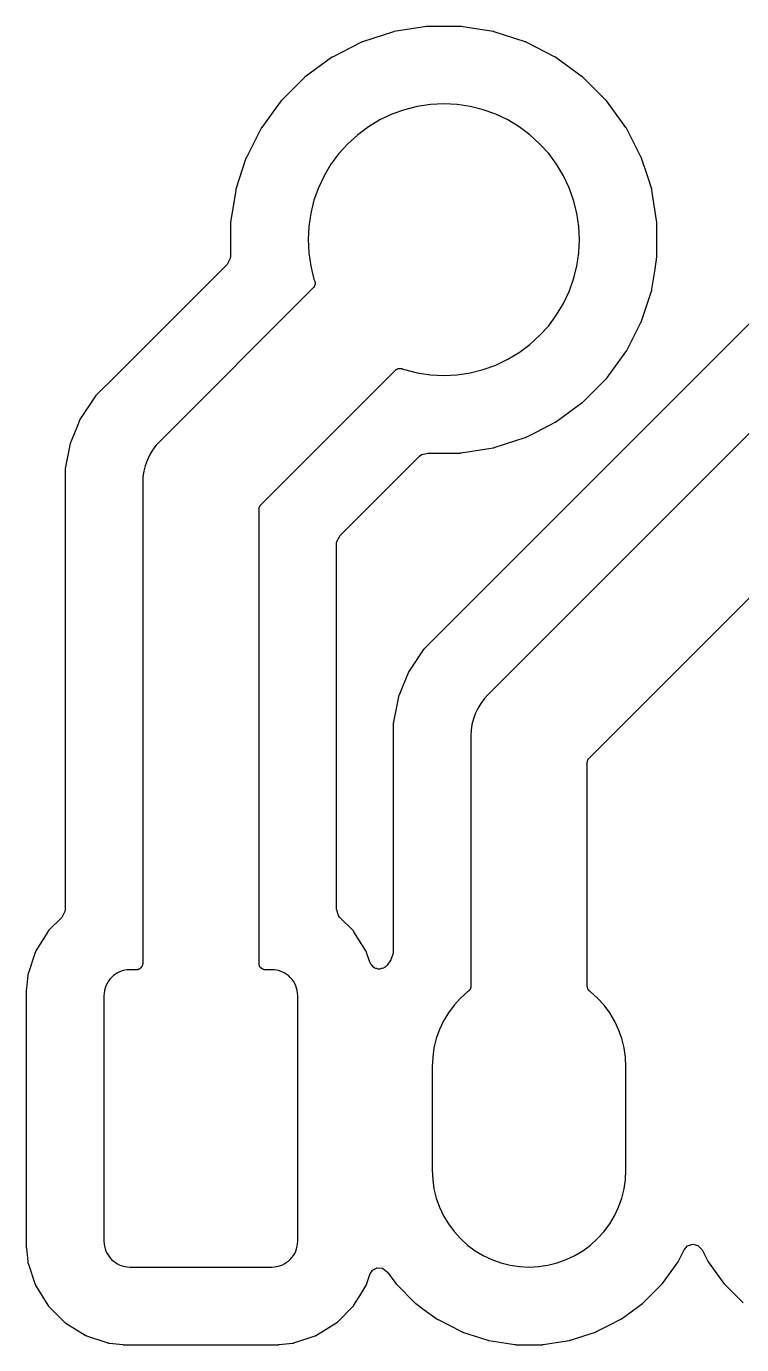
# Model space of a CAD drawing. Header units: metres. Extents: x 46.2 to 140.4, y -137.6 to -43.4.
# Drawn here: x 116.11 to 121.65, y -80.61 to -70.41 of the extents above; entities that cross this region are included whole.
import ezdxf

# ---------------------------------------------------------------- set-up
doc = ezdxf.new("R2010")
doc.units = ezdxf.units.M

msp = doc.modelspace()

# ---------------------------------------------------------------- linework, layer by layer
for points in [[(123.023, -71.391), (119.33, -75.084), (119.188, -75.227), (119.187, -75.228), (119.186, -75.229), (119.185, -75.23), (119.184, -75.23), (119.183, -75.231), (119.183, -75.232), (119.182, -75.233), (119.181, -75.234), (119.091, -75.37), (119.072, -75.398), (119.071, -75.399), (119.07, -75.4), (119.07, -75.401), (119.069, -75.403), (119.069, -75.404), (119.068, -75.405), (119.068, -75.406), (119.067, -75.407), (119.067, -75.407), (119.02, -75.52), (118.999, -75.573), (118.992, -75.589), (118.991, -75.59), (118.991, -75.591), (118.99, -75.592), (118.99, -75.594), (118.99, -75.595), (118.989, -75.596), (118.989, -75.597), (118.989, -75.598), (118.956, -75.766), (118.95, -75.792), (118.95, -75.793), (118.95, -75.795), (118.95, -75.796), (118.95, -75.797), (118.95, -75.798), (118.95, -75.799), (118.95, -75.8), (118.949, -75.801), (118.949, -77.582), (118.931, -77.634), (118.902, -77.674), (118.887, -77.689), (118.886, -77.689), (118.885, -77.69), (118.884, -77.691), (118.883, -77.691), (118.882, -77.692), (118.88, -77.692), (118.879, -77.693), (118.878, -77.694), (118.877, -77.694), (118.876, -77.695), (118.875, -77.696), (118.874, -77.697), (118.873, -77.697), (118.873, -77.698), (118.863, -77.699), (118.862, -77.7), (118.861, -77.7), (118.86, -77.7), (118.858, -77.701), (118.857, -77.701), (118.856, -77.701), (118.855, -77.702), (118.854, -77.702), (118.846, -77.705), (118.845, -77.705), (118.844, -77.705), (118.842, -77.705), (118.841, -77.705), (118.84, -77.705), (118.839, -77.705), (118.838, -77.705), (118.836, -77.705), (118.835, -77.705), (118.834, -77.705), (118.833, -77.705), (118.832, -77.705), (118.824, -77.702), (118.823, -77.701), (118.822, -77.701), (118.82, -77.7), (118.819, -77.7), (118.818, -77.7), (118.817, -77.699), (118.816, -77.699), (118.815, -77.699), (118.806, -77.697), (118.805, -77.696), (118.804, -77.696), (118.803, -77.695), (118.802, -77.694), (118.801, -77.694), (118.8, -77.693), (118.799, -77.692), (118.798, -77.692), (118.797, -77.691), (118.796, -77.69), (118.795, -77.69), (118.795, -77.69), (118.79, -77.682), (118.789, -77.681), (118.788, -77.68), (118.787, -77.679), (118.787, -77.679), (118.786, -77.678), (118.785, -77.677), (118.784, -77.676), (118.783, -77.675), (118.777, -77.669), (118.777, -77.668), (118.776, -77.667), (118.776, -77.665), (118.775, -77.664), (118.775, -77.663), (118.774, -77.662), (118.774, -77.661), (118.773, -77.66), (118.773, -77.658), (118.772, -77.657), (118.771, -77.656), (118.771, -77.655), (118.77, -77.654), (118.767, -77.65), (118.742, -77.575), (118.742, -77.575), (118.742, -77.575), (118.742, -77.574), (118.741, -77.573), (118.741, -77.572), (118.741, -77.571), (118.74, -77.569), (118.74, -77.568), (118.739, -77.567), (118.739, -77.566), (118.738, -77.565), (118.737, -77.564), (118.645, -77.415), (118.644, -77.414), (118.644, -77.413), (118.643, -77.412), (118.642, -77.411), (118.642, -77.41), (118.641, -77.409), (118.64, -77.408), (118.639, -77.407), (118.638, -77.406), (118.534, -77.302), (118.525, -77.291), (118.511, -77.241), (118.511, -74.408), (118.512, -74.395), (118.537, -74.348), (119.151, -73.735), (119.168, -73.722), (119.219, -73.711), (119.22, -73.711), (119.221, -73.711), (119.221, -73.711), (119.466, -73.711), (119.467, -73.711), (119.468, -73.71), (119.469, -73.71), (119.471, -73.71), (119.472, -73.71), (119.473, -73.71), (119.474, -73.71), (119.723, -73.67), (119.724, -73.67), (119.725, -73.67), (119.726, -73.67), (119.727, -73.67), (119.728, -73.669), (119.729, -73.669), (119.73, -73.669), (119.97, -73.591), (119.971, -73.59), (119.973, -73.59), (119.973, -73.59), (119.974, -73.589), (119.975, -73.589), (119.976, -73.588), (119.977, -73.588), (120.059, -73.546), (120.202, -73.473), (120.203, -73.473), (120.204, -73.472), (120.205, -73.472), (120.206, -73.471), (120.207, -73.47), (120.208, -73.469), (120.265, -73.428), (120.412, -73.321), (120.413, -73.321), (120.414, -73.32), (120.414, -73.32), (120.415, -73.319), (120.416, -73.318), (120.417, -73.317), (120.418, -73.316), (120.596, -73.138), (120.597, -73.137), (120.598, -73.136), (120.599, -73.135), (120.6, -73.134), (120.6, -73.134), (120.601, -73.133), (120.601, -73.132), (120.749, -72.928), (120.75, -72.927), (120.751, -72.926), (120.752, -72.925), (120.752, -72.924), (120.753, -72.923), (120.753, -72.922), (120.753, -72.922), (120.753, -72.922), (120.753, -72.922), (120.753, -72.922), (120.868, -72.697), (120.868, -72.696), (120.869, -72.695), (120.869, -72.694), (120.87, -72.693), (120.87, -72.692), (120.87, -72.691), (120.871, -72.69), (120.949, -72.45), (120.949, -72.449), (120.949, -72.448), (120.95, -72.447), (120.95, -72.446), (120.95, -72.445), (120.95, -72.444), (120.95, -72.443), (120.975, -72.289), (120.99, -72.194), (120.99, -72.193), (120.99, -72.192), (120.99, -72.191), (120.99, -72.189), (120.99, -72.188), (120.99, -72.187), (120.99, -72.186), (120.99, -71.934), (120.99, -71.933), (120.99, -71.932), (120.99, -71.931), (120.99, -71.929), (120.99, -71.928), (120.99, -71.927), (120.99, -71.926), (120.95, -71.677), (120.95, -71.676), (120.95, -71.675), (120.95, -71.674), (120.95, -71.673), (120.949, -71.672), (120.949, -71.671), (120.949, -71.67), (120.918, -71.575), (120.871, -71.43), (120.87, -71.429), (120.87, -71.428), (120.87, -71.427), (120.869, -71.426), (120.869, -71.425), (120.868, -71.424), (120.868, -71.423), (120.753, -71.198), (120.753, -71.197), (120.752, -71.196), (120.752, -71.195), (120.751, -71.194), (120.75, -71.193), (120.749, -71.192), (120.601, -70.988), (120.601, -70.987), (120.6, -70.986), (120.6, -70.986), (120.599, -70.985), (120.598, -70.984), (120.597, -70.983), (120.596, -70.982), (120.418, -70.804), (120.417, -70.803), (120.416, -70.802), (120.415, -70.801), (120.414, -70.8), (120.414, -70.8), (120.413, -70.799), (120.412, -70.799), (120.208, -70.651), (120.207, -70.65), (120.206, -70.649), (120.205, -70.648), (120.204, -70.648), (120.203, -70.647), (120.202, -70.647), (120.202, -70.647), (120.202, -70.647), (120.202, -70.647), (120.202, -70.647), (119.977, -70.532), (119.976, -70.532), (119.975, -70.531), (119.974, -70.531), (119.973, -70.53), (119.972, -70.53), (119.971, -70.53), (119.97, -70.529), (119.73, -70.451), (119.729, -70.451), (119.728, -70.451), (119.727, -70.45), (119.726, -70.45), (119.725, -70.45), (119.724, -70.45), (119.723, -70.45), (119.54, -70.421), (119.474, -70.41), (119.473, -70.41), (119.472, -70.41), (119.471, -70.41), (119.469, -70.41), (119.468, -70.41), (119.467, -70.41), (119.466, -70.41), (119.214, -70.41), (119.213, -70.41), (119.212, -70.41), (119.211, -70.41), (119.209, -70.41), (119.208, -70.41), (119.207, -70.41), (119.206, -70.41), (118.957, -70.45), (118.956, -70.45), (118.955, -70.45), (118.954, -70.45), (118.953, -70.45), (118.952, -70.451), (118.951, -70.451), (118.95, -70.451), (118.71, -70.529), (118.709, -70.53), (118.708, -70.53), (118.707, -70.53), (118.706, -70.531), (118.705, -70.531), (118.704, -70.532), (118.703, -70.532), (118.549, -70.611), (118.478, -70.647), (118.477, -70.647), (118.476, -70.648), (118.475, -70.648), (118.474, -70.649), (118.473, -70.65), (118.472, -70.65), (118.472, -70.651), (118.472, -70.651), (118.268, -70.799), (118.267, -70.799), (118.266, -70.8), (118.266, -70.8), (118.265, -70.801), (118.264, -70.802), (118.263, -70.803), (118.262, -70.804), (118.084, -70.982), (118.083, -70.983), (118.082, -70.984), (118.081, -70.985), (118.08, -70.986), (118.08, -70.986), (118.079, -70.987), (118.079, -70.988), (118.017, -71.073), (117.931, -71.192), (117.93, -71.193), (117.929, -71.194), (117.928, -71.195), (117.928, -71.196), (117.927, -71.197), (117.927, -71.198), (117.927, -71.198), (117.854, -71.341), (117.812, -71.423), (117.812, -71.424), (117.811, -71.425), (117.811, -71.426), (117.81, -71.427), (117.81, -71.427), (117.81, -71.429), (117.809, -71.43), (117.809, -71.43), (117.809, -71.43), (117.731, -71.67), (117.731, -71.671), (117.731, -71.672), (117.73, -71.673), (117.73, -71.674), (117.73, -71.675), (117.73, -71.676), (117.73, -71.677), (117.69, -71.926), (117.69, -71.927), (117.69, -71.928), (117.69, -71.929), (117.69, -71.931), (117.69, -71.932), (117.689, -71.933), (117.689, -71.934), (117.689, -72.183), (117.689, -72.183), (117.689, -72.185), (117.689, -72.186), (117.689, -72.187), (117.689, -72.187), (117.689, -72.187), (117.688, -72.206), (117.663, -72.251), (116.787, -73.128), (116.787, -73.128), (116.669, -73.245), (116.648, -73.267), (116.647, -73.268), (116.646, -73.269), (116.645, -73.27), (116.644, -73.27), (116.643, -73.271), (116.643, -73.272), (116.642, -73.273), (116.641, -73.274), (116.543, -73.421), (116.532, -73.438), (116.531, -73.439), (116.53, -73.44), (116.53, -73.441), (116.529, -73.443), (116.529, -73.444), (116.528, -73.445), (116.528, -73.446), (116.527, -73.447), (116.527, -73.447), (116.527, -73.447), (116.502, -73.507), (116.456, -73.619), (116.452, -73.629), (116.451, -73.63), (116.451, -73.631), (116.451, -73.632), (116.45, -73.633), (116.45, -73.635), (116.45, -73.636), (116.449, -73.637), (116.449, -73.638), (116.449, -73.638), (116.449, -73.638), (116.449, -73.638), (116.41, -73.832), (116.41, -73.833), (116.41, -73.835), (116.41, -73.836), (116.41, -73.837), (116.41, -73.838), (116.41, -73.839), (116.41, -73.84), (116.409, -73.841), (116.409, -77.245), (116.408, -77.259), (116.383, -77.305), (116.282, -77.406), (116.281, -77.407), (116.28, -77.408), (116.279, -77.409), (116.278, -77.41), (116.278, -77.411), (116.277, -77.412), (116.276, -77.413), (116.276, -77.414), (116.275, -77.415), (116.183, -77.564), (116.182, -77.565), (116.181, -77.566), (116.181, -77.567), (116.18, -77.568), (116.18, -77.569), (116.179, -77.571), (116.179, -77.572), (116.179, -77.573), (116.178, -77.574), (116.178, -77.575), (116.178, -77.575)], [(117.086, -73.69), (117.063, -73.728), (117.044, -73.768), (117.029, -73.809), (117.018, -73.852), (117.012, -73.896), (117.01, -73.941), (117.01, -77.66), (117.01, -77.661), (117.01, -77.662), (117.01, -77.664), (117.01, -77.665), (117.009, -77.666), (117.009, -77.667), (117.009, -77.669), (117.009, -77.67), (117.009, -77.671), (117.008, -77.672), (117.008, -77.673), (117.008, -77.675), (117.007, -77.676), (117.007, -77.677), (117.006, -77.678), (117.006, -77.679), (117.005, -77.68), (117.005, -77.681), (117.004, -77.682), (117.004, -77.684), (117.003, -77.685), (117.003, -77.686), (117.002, -77.687), (117.001, -77.688), (117.001, -77.689), (117, -77.69), (116.999, -77.691), (116.998, -77.692), (116.998, -77.693), (116.997, -77.694), (116.996, -77.694), (116.995, -77.695), (116.994, -77.696), (116.993, -77.697), (116.992, -77.698), (116.991, -77.699), (116.991, -77.699), (116.99, -77.7), (116.989, -77.701), (116.988, -77.702), (116.986, -77.702), (116.985, -77.703), (116.984, -77.704), (116.983, -77.704), (116.982, -77.705), (116.981, -77.705), (116.98, -77.706), (116.979, -77.706), (116.978, -77.707), (116.977, -77.707), (116.975, -77.707), (116.974, -77.708), (116.973, -77.708), (116.972, -77.709), (116.971, -77.709), (116.97, -77.709), (116.968, -77.709), (116.967, -77.709), (116.966, -77.71), (116.965, -77.71), (116.963, -77.71), (116.962, -77.71), (116.961, -77.71), (116.96, -77.71), (116.911, -77.71), (116.89, -77.711), (116.871, -77.714), (116.852, -77.719), (116.833, -77.725), (116.816, -77.734), (116.799, -77.744), (116.783, -77.755), (116.769, -77.769), (116.755, -77.783), (116.744, -77.799), (116.734, -77.816), (116.725, -77.833), (116.719, -77.852), (116.714, -77.871), (116.711, -77.89), (116.71, -77.911), (116.71, -79.809), (116.711, -79.83), (116.714, -79.849), (116.719, -79.868), (116.725, -79.887), (116.734, -79.904), (116.744, -79.921), (116.755, -79.937), (116.769, -79.951), (116.783, -79.965), (116.799, -79.976), (116.816, -79.986), (116.833, -79.995), (116.852, -80.001), (116.871, -80.006), (116.89, -80.009), (116.911, -80.01), (118.009, -80.01), (118.03, -80.009), (118.049, -80.006), (118.068, -80.001), (118.087, -79.995), (118.104, -79.986), (118.121, -79.976), (118.137, -79.965), (118.151, -79.951), (118.165, -79.937), (118.176, -79.921), (118.186, -79.904), (118.195, -79.887), (118.201, -79.868), (118.206, -79.849), (118.209, -79.83), (118.21, -79.809), (118.21, -77.911), (118.209, -77.89), (118.206, -77.871), (118.201, -77.852), (118.195, -77.833), (118.186, -77.816), (118.176, -77.799), (118.165, -77.783), (118.151, -77.769), (118.137, -77.755), (118.121, -77.744), (118.104, -77.734), (118.087, -77.725), (118.068, -77.719), (118.049, -77.714), (118.03, -77.711), (118.009, -77.71), (117.96, -77.71), (117.959, -77.71), (117.958, -77.71), (117.957, -77.71), (117.955, -77.71), (117.954, -77.71), (117.953, -77.709), (117.952, -77.709), (117.95, -77.709), (117.949, -77.709), (117.948, -77.709), (117.947, -77.708), (117.946, -77.708), (117.945, -77.707), (117.943, -77.707), (117.942, -77.707), (117.941, -77.706), (117.94, -77.706), (117.939, -77.705), (117.938, -77.705), (117.937, -77.704), (117.936, -77.704), (117.935, -77.703), (117.934, -77.702), (117.932, -77.702), (117.931, -77.701), (117.93, -77.7), (117.929, -77.699), (117.929, -77.699), (117.928, -77.698), (117.927, -77.697), (117.926, -77.696), (117.925, -77.695), (117.924, -77.694), (117.923, -77.694), (117.922, -77.693), (117.922, -77.692), (117.921, -77.691), (117.92, -77.69), (117.919, -77.689), (117.919, -77.688), (117.918, -77.687), (117.917, -77.686), (117.917, -77.685), (117.916, -77.684), (117.916, -77.682), (117.915, -77.681), (117.915, -77.68), (117.914, -77.679), (117.914, -77.678), (117.913, -77.677), (117.913, -77.676), (117.912, -77.675), (117.912, -77.673), (117.912, -77.672), (117.911, -77.671), (117.911, -77.67), (117.911, -77.669), (117.911, -77.667), (117.911, -77.666), (117.91, -77.665), (117.91, -77.664), (117.91, -77.662), (117.91, -77.661), (117.91, -77.66), (117.91, -74.147), (117.91, -74.146), (117.91, -74.145), (117.91, -74.144), (117.91, -74.142), (117.911, -74.141), (117.911, -74.14), (117.911, -74.139), (117.911, -74.137), (117.911, -74.136), (117.912, -74.135), (117.912, -74.134), (117.912, -74.133), (117.913, -74.132), (117.913, -74.13), (117.914, -74.129), (117.914, -74.128), (117.915, -74.127), (117.915, -74.126), (117.916, -74.125), (117.916, -74.124), (117.917, -74.123), (117.917, -74.122), (117.918, -74.12), (117.919, -74.119), (117.919, -74.118), (117.92, -74.117), (117.921, -74.116), (117.922, -74.115), (117.922, -74.115), (117.923, -74.114), (117.924, -74.113), (117.925, -74.112), (118.966, -73.07), (118.967, -73.07), (118.968, -73.069), (118.969, -73.068), (118.97, -73.067), (118.971, -73.066), (118.972, -73.066), (118.973, -73.065), (118.974, -73.064), (118.975, -73.064), (118.976, -73.063), (118.977, -73.062), (118.978, -73.062), (118.979, -73.061), (118.98, -73.061), (118.981, -73.06), (118.983, -73.06), (118.984, -73.059), (118.985, -73.059), (118.986, -73.058), (118.987, -73.058), (118.988, -73.058), (118.989, -73.057), (118.991, -73.057), (118.992, -73.057), (118.993, -73.057), (118.994, -73.056), (118.996, -73.056), (118.997, -73.056), (118.998, -73.056), (118.999, -73.056), (119, -73.056), (119.002, -73.056), (119.003, -73.056), (119.004, -73.056), (119.005, -73.056), (119.006, -73.056), (119.007, -73.056), (119.008, -73.056), (119.009, -73.056), (119.011, -73.057), (119.012, -73.057), (119.013, -73.057), (119.014, -73.057), (119.015, -73.058), (119.016, -73.058), (119.017, -73.058), (119.018, -73.059), (119.035, -73.065), (119.135, -73.09), (119.237, -73.105), (119.34, -73.11), (119.443, -73.105), (119.545, -73.09), (119.645, -73.065), (119.742, -73.03), (119.835, -72.986), (119.923, -72.933), (120.006, -72.872), (120.082, -72.802), (120.152, -72.726), (120.213, -72.643), (120.266, -72.555), (120.31, -72.462), (120.345, -72.365), (120.37, -72.265), (120.385, -72.163), (120.39, -72.06), (120.385, -71.957), (120.37, -71.855), (120.345, -71.755), (120.31, -71.658), (120.266, -71.565), (120.213, -71.477), (120.152, -71.394), (120.082, -71.318), (120.006, -71.248), (119.923, -71.187), (119.835, -71.134), (119.742, -71.09), (119.645, -71.055), (119.545, -71.03), (119.443, -71.015), (119.34, -71.01), (119.237, -71.015), (119.135, -71.03), (119.035, -71.055), (118.938, -71.09), (118.845, -71.134), (118.757, -71.187), (118.674, -71.248), (118.598, -71.318), (118.528, -71.394), (118.467, -71.477), (118.414, -71.565), (118.37, -71.658), (118.335, -71.755), (118.31, -71.855), (118.295, -71.957), (118.29, -72.06), (118.295, -72.163), (118.31, -72.265), (118.335, -72.365), (118.341, -72.382), (118.342, -72.383), (118.342, -72.384), (118.342, -72.385), (118.343, -72.386), (118.343, -72.387), (118.343, -72.388), (118.343, -72.389), (118.344, -72.391), (118.344, -72.392), (118.344, -72.393), (118.344, -72.394), (118.344, -72.395), (118.344, -72.396), (118.344, -72.397), (118.344, -72.398), (118.344, -72.4), (118.344, -72.401), (118.344, -72.402), (118.344, -72.403), (118.344, -72.404), (118.344, -72.406), (118.343, -72.407), (118.343, -72.408), (118.343, -72.409), (118.343, -72.411), (118.342, -72.412), (118.342, -72.413), (118.342, -72.414), (118.341, -72.415), (118.341, -72.416), (118.34, -72.417), (118.34, -72.419), (118.339, -72.42), (118.339, -72.421), (118.338, -72.422), (118.338, -72.423), (118.337, -72.424), (118.336, -72.425), (118.336, -72.426), (118.335, -72.427), (118.334, -72.428), (118.334, -72.429), (118.333, -72.43), (118.332, -72.431), (118.331, -72.432), (118.33, -72.433), (118.33, -72.434), (117.142, -73.621), (117.112, -73.654), (117.086, -73.69)], [(123.521, -71.742), (119.682, -75.581), (119.652, -75.614), (119.626, -75.65)], [(119.626, -75.65), (119.603, -75.688), (119.584, -75.728), (119.569, -75.769), (119.558, -75.812), (119.552, -75.856), (119.55, -75.901), (119.55, -77.836), (119.55, -77.837), (119.55, -77.839), (119.55, -77.84), (119.549, -77.841), (119.549, -77.843), (119.549, -77.844), (119.549, -77.845), (119.549, -77.846), (119.548, -77.848), (119.548, -77.849), (119.548, -77.85), (119.547, -77.851), (119.547, -77.853), (119.546, -77.854), (119.546, -77.855), (119.546, -77.856), (119.545, -77.858), (119.544, -77.859), (119.544, -77.86), (119.543, -77.861), (119.543, -77.862), (119.542, -77.863), (119.541, -77.864), (119.54, -77.865), (119.54, -77.866), (119.539, -77.867), (119.538, -77.868), (119.537, -77.869), (119.536, -77.87), (119.535, -77.871), (119.534, -77.872), (119.534, -77.873), (119.533, -77.874), (119.532, -77.875), (119.531, -77.876), (119.53, -77.876), (119.524, -77.88), (119.47, -77.93), (119.42, -77.984), (119.376, -78.043), (119.339, -78.106), (119.307, -78.173), (119.282, -78.242), (119.264, -78.314), (119.254, -78.386), (119.25, -78.461), (119.25, -79.259), (119.254, -79.334), (119.264, -79.406), (119.282, -79.478), (119.307, -79.547), (119.339, -79.614), (119.376, -79.677), (119.42, -79.736), (119.47, -79.79), (119.524, -79.84), (119.583, -79.884), (119.646, -79.921), (119.713, -79.953), (119.782, -79.978), (119.854, -79.996), (119.926, -80.006), (120, -80.01), (120.074, -80.006), (120.146, -79.996), (120.218, -79.978), (120.287, -79.953), (120.354, -79.921), (120.417, -79.884), (120.476, -79.84), (120.53, -79.79), (120.58, -79.736), (120.624, -79.677), (120.661, -79.614), (120.693, -79.547), (120.718, -79.478), (120.736, -79.406), (120.746, -79.334), (120.75, -79.259), (120.75, -78.461), (120.746, -78.386), (120.736, -78.314), (120.718, -78.242), (120.693, -78.173), (120.661, -78.106), (120.624, -78.043), (120.58, -77.984), (120.53, -77.93), (120.476, -77.88), (120.47, -77.876), (120.47, -77.876), (120.469, -77.875), (120.468, -77.874), (120.467, -77.873), (120.466, -77.873), (120.465, -77.872), (120.464, -77.871), (120.464, -77.87), (120.463, -77.869), (120.462, -77.868), (120.461, -77.867), (120.461, -77.867), (120.46, -77.866), (120.459, -77.865), (120.459, -77.864), (120.458, -77.863), (120.457, -77.862), (120.457, -77.861), (120.456, -77.86), (120.456, -77.859), (120.455, -77.858), (120.455, -77.857), (120.454, -77.856), (120.454, -77.854), (120.453, -77.853), (120.453, -77.852), (120.453, -77.851), (120.452, -77.85), (120.452, -77.849), (120.452, -77.848), (120.451, -77.847), (120.451, -77.845), (120.451, -77.844), (120.451, -77.843), (120.451, -77.842), (120.45, -77.841), (120.45, -77.84), (120.45, -77.839), (120.45, -77.837), (120.45, -77.836), (120.45, -76.107), (120.45, -76.106), (120.45, -76.105), (120.45, -76.104), (120.45, -76.102), (120.451, -76.101), (120.451, -76.1), (120.451, -76.099), (120.451, -76.097), (120.451, -76.096), (120.452, -76.095), (120.452, -76.094), (120.452, -76.093), (120.453, -76.092), (120.453, -76.09), (120.454, -76.089), (120.454, -76.088), (120.455, -76.087), (120.455, -76.086), (120.456, -76.085), (120.456, -76.084), (120.457, -76.083), (120.457, -76.082), (120.458, -76.08), (120.459, -76.079), (120.459, -76.078), (120.46, -76.077), (120.461, -76.076), (120.462, -76.075), (120.462, -76.075), (120.463, -76.074), (120.464, -76.073), (120.465, -76.072), (124.012, -72.525)], [(116.178, -77.575), (116.178, -77.575), (116.123, -77.741), (116.122, -77.743), (116.122, -77.744), (116.121, -77.745), (116.121, -77.747), (116.121, -77.748), (116.121, -77.749), (116.12, -77.751), (116.12, -77.752), (116.11, -77.855), (116.11, -77.856), (116.11, -77.857), (116.11, -77.859), (116.109, -77.86), (116.109, -79.86), (116.11, -79.861), (116.11, -79.863), (116.11, -79.864), (116.11, -79.865), (116.12, -79.968), (116.12, -79.969), (116.121, -79.971), (116.121, -79.972), (116.121, -79.973), (116.121, -79.975), (116.122, -79.976), (116.122, -79.977), (116.123, -79.979), (116.178, -80.145), (116.178, -80.145), (116.178, -80.146), (116.179, -80.147), (116.179, -80.148), (116.179, -80.149), (116.18, -80.151), (116.18, -80.152), (116.181, -80.153), (116.181, -80.154), (116.182, -80.155), (116.183, -80.156), (116.275, -80.305), (116.276, -80.306), (116.276, -80.307), (116.277, -80.308), (116.278, -80.309), (116.278, -80.31), (116.279, -80.311), (116.28, -80.312), (116.281, -80.313), (116.282, -80.314), (116.406, -80.438), (116.407, -80.439), (116.408, -80.44), (116.409, -80.441), (116.41, -80.442), (116.411, -80.442), (116.412, -80.443), (116.413, -80.444), (116.414, -80.444), (116.415, -80.445), (116.564, -80.537), (116.565, -80.538), (116.566, -80.539), (116.567, -80.539), (116.568, -80.54), (116.569, -80.54), (116.571, -80.541), (116.572, -80.541), (116.573, -80.541), (116.574, -80.542), (116.575, -80.542), (116.575, -80.542), (116.575, -80.542), (116.741, -80.597), (116.743, -80.598), (116.744, -80.598), (116.745, -80.599), (116.747, -80.599), (116.748, -80.599), (116.749, -80.599), (116.751, -80.6), (116.752, -80.6), (116.855, -80.61), (116.856, -80.61), (116.857, -80.61), (116.859, -80.611), (116.86, -80.611), (118.06, -80.611), (118.061, -80.611), (118.063, -80.61), (118.064, -80.61), (118.065, -80.61), (118.168, -80.6), (118.169, -80.6), (118.171, -80.599), (118.172, -80.599), (118.173, -80.599), (118.175, -80.599), (118.176, -80.598), (118.177, -80.598), (118.179, -80.597), (118.345, -80.542), (118.345, -80.542), (118.346, -80.542), (118.347, -80.541), (118.348, -80.541), (118.349, -80.541), (118.351, -80.54), (118.352, -80.54), (118.353, -80.539), (118.354, -80.539), (118.355, -80.538), (118.356, -80.537), (118.505, -80.445), (118.506, -80.444), (118.507, -80.444), (118.508, -80.443), (118.509, -80.442), (118.51, -80.442), (118.511, -80.441), (118.512, -80.44), (118.513, -80.439), (118.514, -80.438), (118.638, -80.314), (118.639, -80.313), (118.64, -80.312), (118.641, -80.311), (118.642, -80.31), (118.642, -80.309), (118.643, -80.308), (118.644, -80.307), (118.644, -80.306), (118.645, -80.305), (118.702, -80.212), (118.737, -80.156), (118.738, -80.155), (118.739, -80.154), (118.739, -80.153), (118.74, -80.152), (118.74, -80.151), (118.741, -80.149), (118.741, -80.148), (118.741, -80.147), (118.742, -80.146), (118.742, -80.145), (118.742, -80.145), (118.742, -80.145), (118.75, -80.123), (118.768, -80.069), (118.788, -80.035), (118.825, -80.016), (118.866, -80.019), (118.904, -80.049), (118.968, -80.137), (118.968, -80.137), (118.969, -80.138), (118.97, -80.139), (118.97, -80.14), (118.971, -80.141), (118.972, -80.142), (118.973, -80.143), (119.117, -80.287), (119.118, -80.288), (119.119, -80.289), (119.12, -80.29), (119.121, -80.29), (119.121, -80.29), (119.122, -80.291), (119.123, -80.292), (119.123, -80.292), (119.189, -80.34), (119.289, -80.413), (119.29, -80.413), (119.291, -80.414), (119.292, -80.415), (119.293, -80.416), (119.295, -80.416), (119.296, -80.417), (119.296, -80.417), (119.478, -80.51), (119.479, -80.51), (119.48, -80.511), (119.481, -80.511), (119.482, -80.512), (119.483, -80.512), (119.484, -80.512), (119.485, -80.513), (119.68, -80.576), (119.681, -80.576), (119.682, -80.577), (119.683, -80.577), (119.684, -80.577), (119.686, -80.578), (119.687, -80.578), (119.688, -80.578), (119.89, -80.61), (119.891, -80.61), (119.892, -80.61), (119.893, -80.61), (119.894, -80.61), (119.896, -80.61), (119.897, -80.611), (119.898, -80.611), (120.102, -80.611), (120.103, -80.611), (120.104, -80.61), (120.106, -80.61), (120.107, -80.61), (120.108, -80.61), (120.109, -80.61), (120.11, -80.61), (120.211, -80.594), (120.312, -80.578), (120.313, -80.578), (120.314, -80.578), (120.316, -80.577), (120.317, -80.577), (120.318, -80.577), (120.319, -80.576), (120.32, -80.576), (120.424, -80.542), (120.515, -80.513), (120.516, -80.512), (120.518, -80.512), (120.518, -80.512), (120.519, -80.511), (120.52, -80.511), (120.521, -80.51), (120.522, -80.51), (120.624, -80.458), (120.704, -80.417), (120.705, -80.416), (120.707, -80.416), (120.708, -80.415), (120.709, -80.414), (120.71, -80.413), (120.711, -80.413), (120.722, -80.405), (120.877, -80.292), (120.877, -80.292), (120.878, -80.291), (120.879, -80.29), (120.88, -80.29), (120.881, -80.289), (120.882, -80.288), (120.883, -80.287), (121.027, -80.143), (121.028, -80.142), (121.029, -80.141), (121.03, -80.14), (121.03, -80.139), (121.031, -80.138), (121.032, -80.137), (121.032, -80.137), (121.153, -79.971), (121.153, -79.97), (121.154, -79.969), (121.155, -79.968), (121.156, -79.967), (121.156, -79.965), (121.157, -79.964), (121.157, -79.964), (121.198, -79.883), (121.201, -79.877), (121.227, -79.847), (121.267, -79.833), (121.306, -79.843), (121.339, -79.878), (121.383, -79.964), (121.384, -79.965), (121.384, -79.966), (121.385, -79.967), (121.385, -79.968), (121.386, -79.969), (121.387, -79.97), (121.387, -79.971), (121.387, -79.971), (121.508, -80.137), (121.508, -80.137), (121.509, -80.138), (121.51, -80.139), (121.51, -80.139), (121.51, -80.14), (121.511, -80.141), (121.512, -80.142), (121.513, -80.143), (121.657, -80.287)]]:
    msp.add_lwpolyline(points)

doc.saveas('drawing.dxf')
